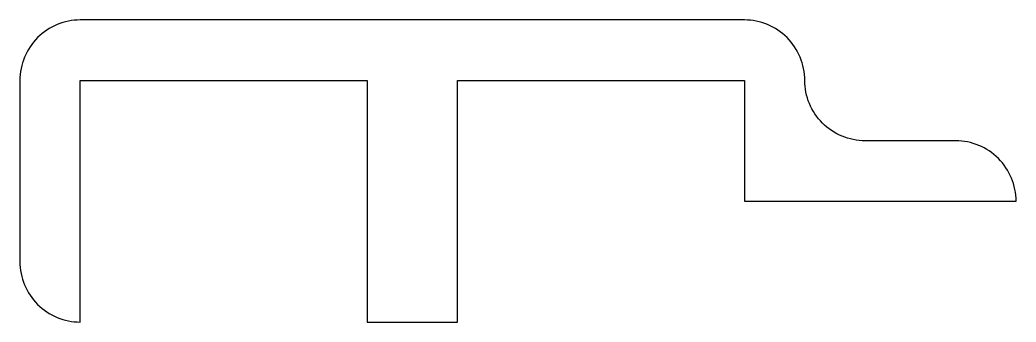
# Model space of a CAD drawing. Extents: x 363.1 to 396.1, y 219.1 to 229.1.
import ezdxf

# ---------------------------------------------------------------- set-up
doc = ezdxf.new("R2010")
doc.units = 0
doc.header["$LTSCALE"] = 15
doc.layers.get('0').update_dxf_attribs({"linetype": 'CONTINUOUS'})

msp = doc.modelspace()

# ---------------------------------------------------------------- linework, layer by layer
at = {"color": 0, "linetype": 'BYBLOCK', "ltscale": 0.05}
msp.add_line((365.087, 219.094), (365.087, 219.094), dxfattribs=at)
msp.add_lwpolyline([(363.087, 227.094), (363.087, 221.094, 0.414214), (365.087, 219.094), (365.087, 227.094), (374.587, 227.094), (374.587, 219.094), (377.587, 219.094), (377.587, 227.094), (387.087, 227.094), (387.087, 223.094), (396.087, 223.094), (396.087, 223.094, 0.414214), (394.087, 225.094), (391.087, 225.094, -0.414214), (389.087, 227.094), (389.087, 227.094, 0.414214), (387.087, 229.094), (365.087, 229.094, 0.414214)], format="xyb", close=True, dxfattribs=at)

doc.saveas('drawing.dxf')
